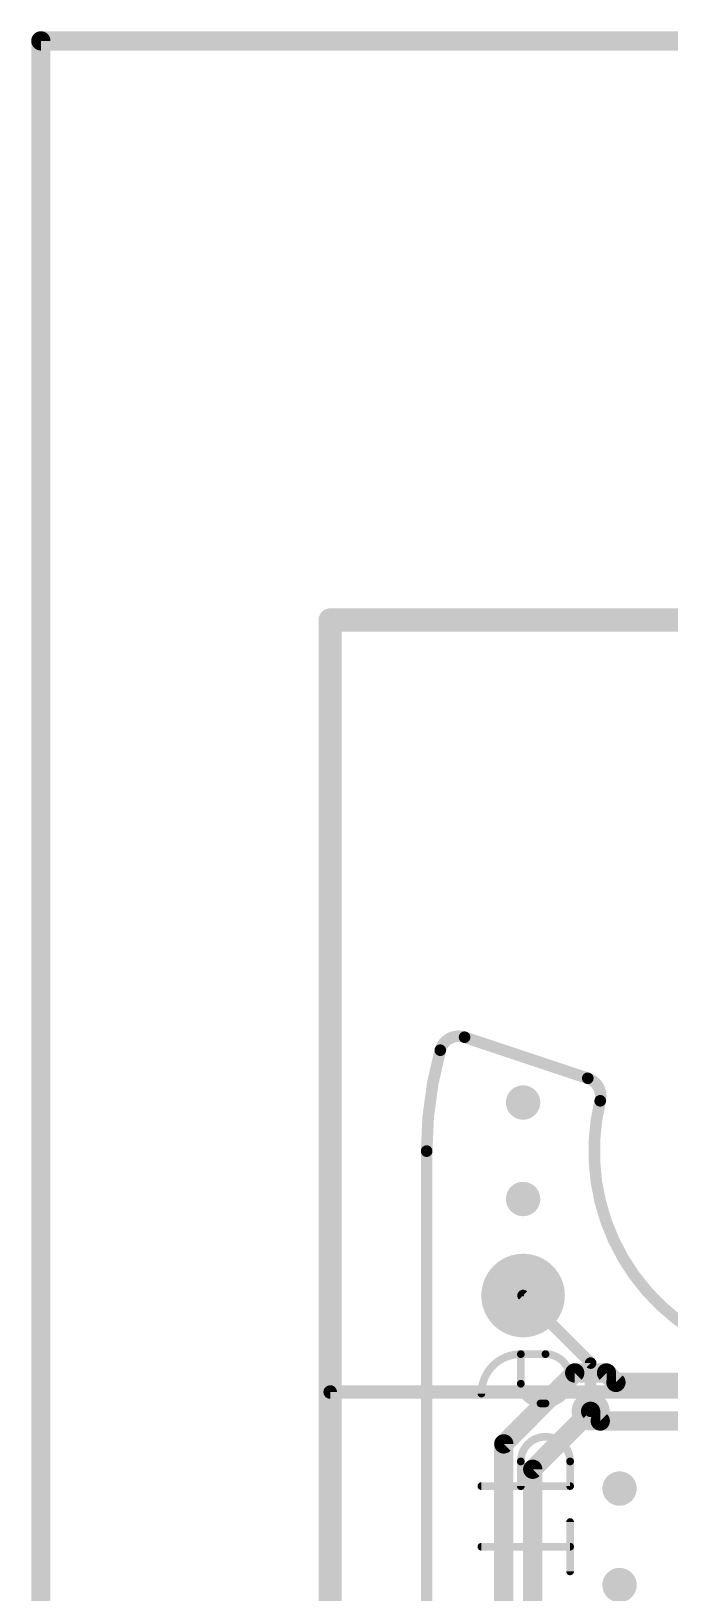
# Model space of a CAD drawing. Extents: x -5 to 103, y -6 to 58.
# Drawn here: x -5.21 to 3.2, y 34.19 to 54.74 of the extents above; entities that cross this region are included whole.
import ezdxf

# ---------------------------------------------------------------- set-up
doc = ezdxf.new("R2010")
doc.units = 0
for name, color, linetype in [('1', 12, 'CONTINUOUS'), ('16', 132, 'CONTINUOUS'), ('18', 110, 'CONTINUOUS'), ('20', 31, 'CONTINUOUS'), ('24', 53, 'CONTINUOUS'), ('26', 3, 'CONTINUOUS')]:
    doc.layers.add(name, color=color, linetype=linetype)

# ---------------------------------------------------------------- blocks, each defined once
blk = doc.blocks.new('PIE')
at = {"const_width": 0.5}
blk.add_lwpolyline([(0, -0.25, 1), (0, 0.25, 1), (0, -0.25)], format="xyb", dxfattribs=at)
blk = doc.blocks.new('ROUNDV')
at = {"const_width": 0.5}
blk.add_lwpolyline([(0, -0.25, 1), (0, 0.25, 1), (0, -0.25)], format="xyb", dxfattribs=at)

msp = doc.modelspace()

# ---------------------------------------------------------------- linework, layer by layer
at = {"layer": '1'}
for points, const_width in [([(-5.08, 54.61), (-5.08, -6.35)], 0.254), ([(102.87, 54.61), (-5.08, 54.61)], 0.254), ([(1.016, 36.1475), (1.9497, 37.0812)], 0.254), ([(1.9497, 37.0812), (2.3683, 37.0812)], 0.254), ([(2.3683, 37.0812), (2.4925, 36.957)], 0.254), ([(2.4925, 36.957), (3.7612, 36.957)], 0.254), ([(-1.27, 36.83), (7.62, 36.83)], 0.1778), ([(-1.27, 12.7), (-1.27, 36.83)], 0.1778), ([(2.159, 36.576), (1.397, 35.814)], 0.254), ([(2.286, 36.449), (2.159, 36.576)], 0.254), ([(6.985, 36.449), (2.286, 36.449)], 0.254), ([(1.016, 28.194), (1.016, 36.1475)], 0.254), ([(1.397, 35.814), (1.397, 28.448)], 0.254)]:
    msp.add_lwpolyline(points, dxfattribs=dict(at, const_width=const_width))
for points, const_width in [([(-5.0165, 54.61, 1), (-5.1435, 54.61)], 0.127), ([(-5.08, 54.6735, 1), (-5.08, 54.5465)], 0.127), ([(1.9497, 37.1447, 1), (1.9497, 37.0177)], 0.127), ([(1.9946, 37.0363, 1), (1.9048, 37.1261)], 0.127), ([(2.4132, 37.1261, 1), (2.3234, 37.0363)], 0.127), ([(2.3683, 37.0177, 1), (2.3683, 37.1447)], 0.127), ([(2.4925, 37.0205, 1), (2.4925, 36.8935)], 0.127), ([(2.4476, 36.9121, 1), (2.5374, 37.0019)], 0.127), ([(-1.2255, 36.83, 1), (-1.3145, 36.83)], 0.0889), ([(-1.27, 36.8744, 1), (-1.27, 36.7856)], 0.0889), ([(2.2039, 36.6209, 1), (2.1141, 36.5311)], 0.127), ([(2.2039, 36.5311, 1), (2.1141, 36.6209)], 0.127), ([(2.286, 36.5125, 1), (2.286, 36.3855)], 0.127), ([(2.2411, 36.4041, 1), (2.3309, 36.4939)], 0.127), ([(1.0795, 36.1475, 1), (0.9525, 36.1475)], 0.127), ([(0.9711, 36.1924, 1), (1.0609, 36.1026)], 0.127), ([(1.4605, 35.814, 1), (1.3335, 35.814)], 0.127), ([(1.3521, 35.8589, 1), (1.4419, 35.7691)], 0.127)]:
    msp.add_lwpolyline(points, format="xyb", dxfattribs=dict(at, const_width=const_width))
at = {"layer": '16'}
for points, const_width in [([(-1.27, 46.99), (-1.27, -1.27)], 0.3048), ([(100.33, 46.99), (-1.27, 46.99)], 0.3048), ([(1.27, 38.1), (2.159, 37.211)], 0.1524), ([(2.159, 37.211), (2.159, 36.576)], 0.1524)]:
    msp.add_lwpolyline(points, dxfattribs=dict(at, const_width=const_width))
for points, const_width in [([(-1.1938, 46.99, 1), (-1.3462, 46.99)], 0.1524), ([(-1.27, 47.0662, 1), (-1.27, 46.9138)], 0.1524), ([(1.2969, 38.1269, 1), (1.2431, 38.0731)], 0.0762), ([(2.1971, 37.211, 1), (2.1209, 37.211)], 0.0762), ([(2.1321, 37.1841, 1), (2.1859, 37.2379)], 0.0762), ([(2.1209, 36.576, 1), (2.1971, 36.576)], 0.0762)]:
    msp.add_lwpolyline(points, format="xyb", dxfattribs=dict(at, const_width=const_width))
at = {"layer": '20'}
for points, const_width in [([(0.4997, 41.4991, 0.4297), (0.1797, 41.3283)], 0.1524), ([(0.5117, 41.5352, 1), (0.4877, 41.463)], 0.0762), ([(0.4877, 41.463, 1), (0.5117, 41.5352)], 0.0762), ([(0.1797, 41.3283, 0.0673), (0, 40)], 0.1524), ([(0.143, 41.3384, 1), (0.2164, 41.3182)], 0.0762), ([(0.2164, 41.3182, 1), (0.143, 41.3384)], 0.0762), ([(2.2856, 40.6623, 0.3903), (2.1218, 40.9588)], 0.1524), ([(2.1338, 40.9949, 1), (2.1098, 40.9227)], 0.0762), ([(2.1098, 40.9227, 1), (2.1338, 40.9949)], 0.0762), ([(2.2856, 40.6623, 0.9187), (7.5639, 38.8892)], 0.1524), ([(2.2486, 40.6713, 1), (2.3226, 40.6533)], 0.0762), ([(2.3226, 40.6533, 1), (2.2486, 40.6713)], 0.0762), ([(0.0381, 40, 1), (-0.0381, 40)], 0.0762), ([(-0.0381, 40, 1), (0.0381, 40)], 0.0762)]:
    msp.add_lwpolyline(points, format="xyb", dxfattribs=dict(at, const_width=const_width))
at = {"layer": '20', "const_width": 0.1524}
for points in [[(2.1218, 40.9588), (0.4997, 41.4991)], [(0, 5), (0, 40)]]:
    msp.add_lwpolyline(points, dxfattribs=at)
at = {"layer": '24'}
msp.add_point((1.27, 38.1), dxfattribs=at)
at = {"layer": '26'}
for points, const_width in [([(1.2402, 37.3291, 0.4142), (0.7209, 36.8098)], 0.1016), ([(1.2656, 37.3291, 1), (1.2148, 37.3291)], 0.0508), ([(1.2402, 37.3545, 1), (1.2402, 37.3037)], 0.0508), ([(1.2402, 37.3037, 1), (1.2402, 37.3545)], 0.0508), ([(1.5647, 36.68, 1), (1.5647, 37.3291)], 0.1016), ([(1.5647, 37.3545, 1), (1.5647, 37.3037)], 0.0508), ([(1.5647, 37.3037, 1), (1.5647, 37.3545)], 0.0508), ([(1.2402, 36.9396, 0.4142), (1.4998, 36.68)], 0.1016), ([(1.2656, 36.9396, 1), (1.2148, 36.9396)], 0.0508), ([(0.6955, 36.8098, 1), (0.7463, 36.8098)], 0.0508), ([(1.2148, 36.9396, 1), (1.2656, 36.9396)], 0.0508), ([(1.4998, 36.7054, 1), (1.4998, 36.6546)], 0.0508), ([(1.4998, 36.6546, 1), (1.4998, 36.7054)], 0.0508), ([(1.5647, 36.7054, 1), (1.5647, 36.6546)], 0.0508), ([(1.5647, 36.6546, 1), (1.5647, 36.7054)], 0.0508), ([(1.8893, 35.9166, 1), (1.2402, 35.9166)], 0.1016), ([(1.2656, 35.9166, 1), (1.2148, 35.9166)], 0.0508), ([(1.9147, 35.9166, 1), (1.8639, 35.9166)], 0.0508), ([(1.2148, 35.9166, 1), (1.2656, 35.9166)], 0.0508), ([(1.8639, 35.9166, 1), (1.9147, 35.9166)], 0.0508), ([(0.7209, 35.6174, 1), (0.7209, 35.5666)], 0.0508), ([(1.2148, 35.592, 1), (1.2656, 35.592)], 0.0508), ([(1.8639, 35.592, 1), (1.9147, 35.592)], 0.0508), ([(1.8893, 35.5666, 1), (1.8893, 35.6174)], 0.0508), ([(1.9147, 35.1193, 1), (1.8639, 35.1193)], 0.0508), ([(0.7209, 34.8201, 1), (0.7209, 34.7694)], 0.0508), ([(1.8893, 34.7694, 1), (1.8893, 34.8201)], 0.0508), ([(1.8639, 34.4702, 1), (1.9147, 34.4702)], 0.0508)]:
    msp.add_lwpolyline(points, format="xyb", dxfattribs=dict(at, const_width=const_width))
at = {"layer": '26', "const_width": 0.1016}
for points in [[(1.2402, 37.3291), (1.2402, 36.9396)], [(1.5647, 37.3291), (1.2402, 37.3291)], [(1.4998, 36.68), (1.5647, 36.68)], [(1.2402, 35.9166), (1.2402, 35.592)], [(1.8893, 35.592), (1.8893, 35.9166)], [(0.7209, 35.592), (1.8893, 35.592)], [(1.8893, 34.4702), (1.8893, 35.1193)], [(0.7209, 34.7948), (1.8893, 34.7948)]]:
    msp.add_lwpolyline(points, dxfattribs=at)

# ---------------------------------------------------------------- block references
at = {"layer": '16', "xscale": 1.1, "yscale": 1.1}
msp.add_blockref('PIE', (1.27, 38.1), dxfattribs=at)
at = {"layer": '18'}
for p, xscale, yscale in [((1.27, 40.64), 0.4524, 0.4524), ((1.27, 40.64), 0.4524, 0.4524), ((1.27, 39.37), 0.4524, 0.4524), ((1.27, 39.37), 0.4524, 0.4524), ((2.159, 36.576), 0.5024, 0.5024), ((2.159, 36.576), 0.5024, 0.5024), ((2.54, 35.56), 0.4524, 0.4524), ((2.54, 35.56), 0.4524, 0.4524), ((2.54, 34.29), 0.4524, 0.4524), ((2.54, 34.29), 0.4524, 0.4524)]:
    msp.add_blockref('ROUNDV', p, dxfattribs=dict(at, xscale=xscale, yscale=yscale))

doc.saveas('drawing.dxf')
